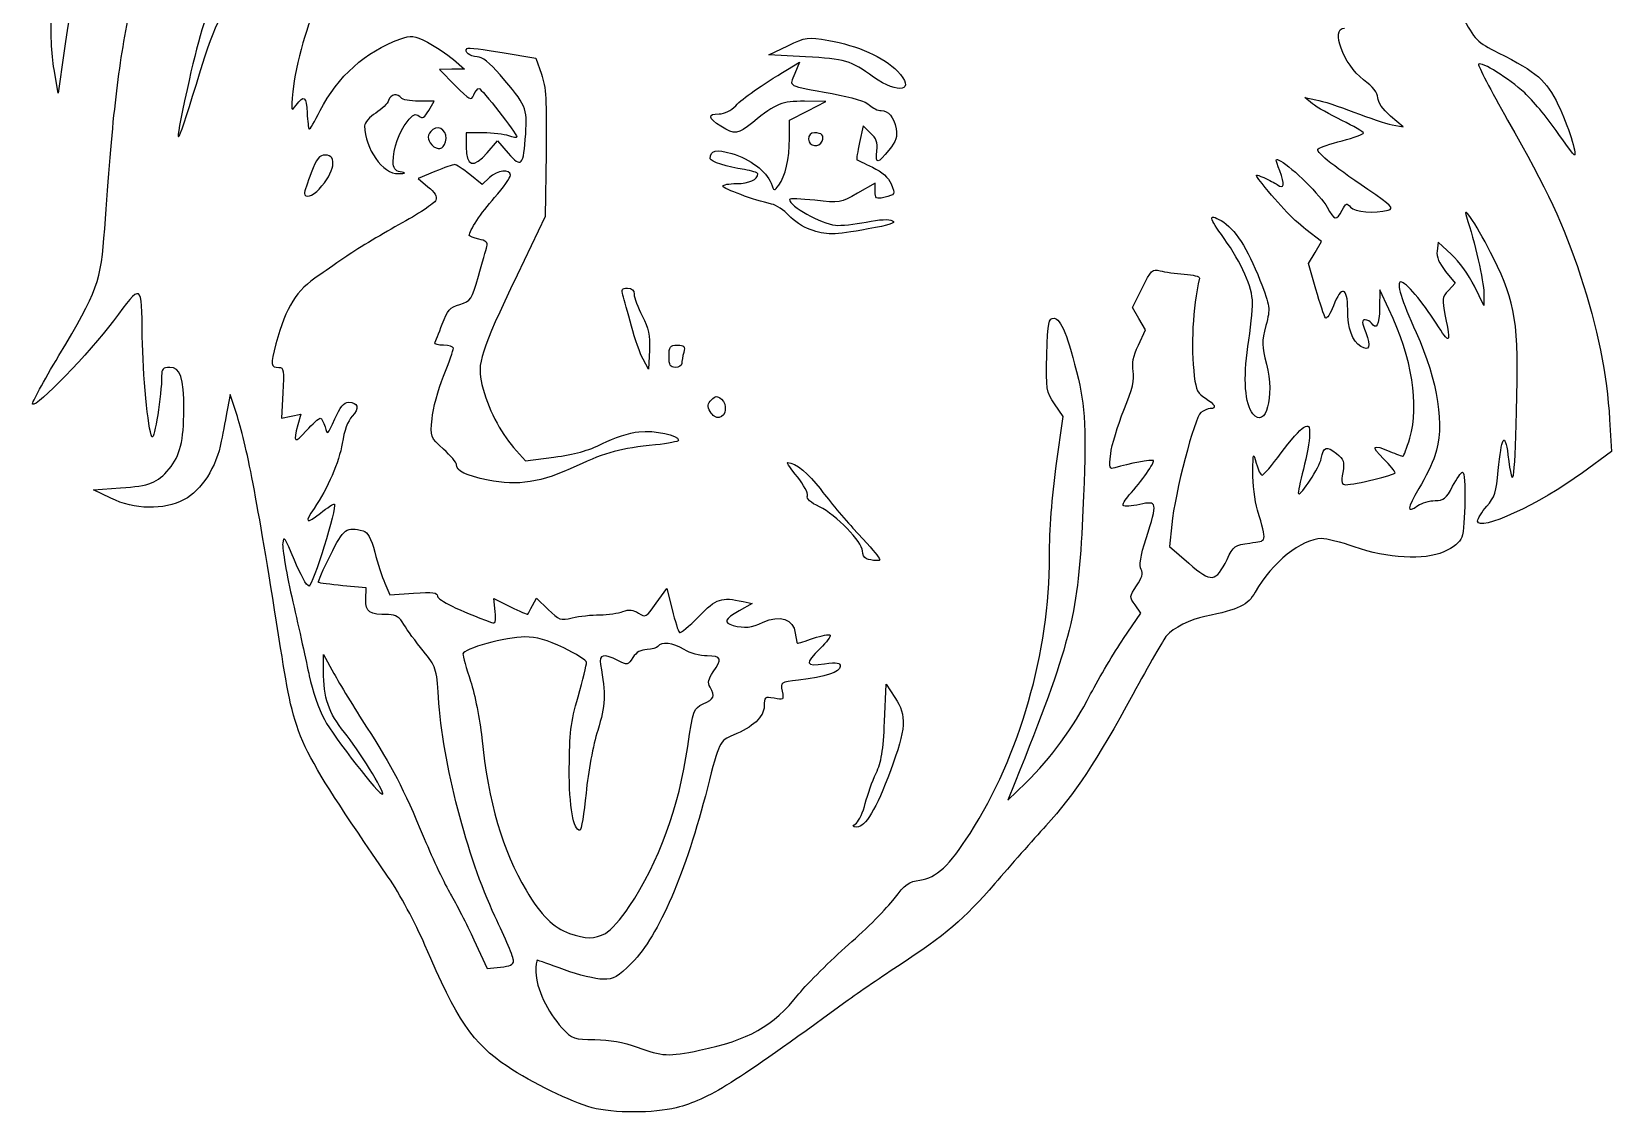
# Model space of a CAD drawing. Extents: x 11 to 143, y 0 to 148.
# Drawn here: x 11.3 to 143.1, y -0.2 to 90.1 of the extents above; entities that cross this region are included whole.
import ezdxf

# ---------------------------------------------------------------- set-up
doc = ezdxf.new("R2010")
doc.units = 0
doc.layers.get('0').update_dxf_attribs({"linetype": 'CONTINUOUS'})

msp = doc.modelspace()

# ---------------------------------------------------------------- linework, layer by layer
at = {"color": 7}
for points in [[(50.524122, 88.361237), (53.325162, 87.887334), (53.79022, 86.556157)], [(75.81882, 87.994448), (72.776112, 88.151986), (74.352227, 88.915761)], [(13.938172, 88.294723), (13.475614, 84.960396), (13.128661, 86.933379)], [(46.45007, 87.76952), (47.376112, 86.966277), (46.327724, 86.955535), (45.279336, 86.944793), (46.591098, 85.613005)], [(74.314407, 86.93037), (75.323539, 87.538039), (74.928217, 86.591905)], [(118.137361, 84.075886), (117.490695, 84.594039), (118.416737, 84.417548)], [(44.392715, 83.523145), (44.837959, 84.298938), (43.542963, 84.298938)], [(74.494427, 81.185843), (74.496015, 82.702956), (76.017369, 83.48822), (77.538723, 84.273485), (75.743477, 84.286212)], [(124.768232, 82.331825), (125.692778, 82.146349), (124.640695, 83.058235)], [(81.26254, 81.634539), (80.634282, 82.224758), (80.337729, 80.841988)], [(48.946387, 81.653105), (47.508403, 81.653105), (47.508403, 80.490788)], [(49.27541, 79.986531), (50.138013, 80.991646), (51.028232, 79.953638)], [(54.181573, 79.953892), (54.107868, 74.682802), (51.761927, 69.767434)], [(44.914103, 78.421243), (43.500204, 77.835212), (44.328675, 77.159046)], [(49.45748, 77.915778), (48.858913, 77.353451), (47.814854, 78.180361)], [(81.639653, 76.772691), (81.639653, 77.458607), (80.176187, 76.621296)], [(118.413541, 68.595968), (117.804139, 70.752372), (118.346744, 71.672019), (118.889349, 72.591665), (117.583646, 73.587406)], [(129.727285, 71.497711), (128.603203, 72.515677), (128.519306, 71.790891)], [(129.241997, 70.087572), (130.048585, 69.109042), (129.472624, 68.495958)], [(103.602888, 63.932041), (104.202794, 65.21286), (103.652373, 66.145751), (103.101955, 67.07864), (103.911265, 68.698213)], [(124.511128, 66.935141), (123.753912, 68.55623), (123.731158, 67.034876)], [(132.432227, 68.291646), (132.426141, 67.233313), (131.638754, 68.856532)], [(62.802619, 63.5074), (62.721945, 61.941646), (62.2779, 62.751708)], [(28.422767, 57.972896), (27.832407, 59.82498), (27.601513, 58.634355)], [(32.217101, 59.957084), (32.094559, 57.840232), (32.912783, 58.003877), (33.73101, 58.167521), (33.475956, 57.278206)], [(96.756969, 53.871855), (97.339031, 57.972896), (96.613451, 59.030947)], [(142.919447, 57.735679), (143.070712, 55.062475), (140.64551, 53.274375)], [(51.471698, 55.3993), (52.460848, 54.284666), (54.843302, 54.585388)], [(17.875071, 51.150655), (16.419863, 51.863871), (18.668821, 52.01911)], [(106.388945, 48.977063), (106.212786, 47.12498), (107.812401, 45.724231)], [(39.145705, 42.714177), (39.174028, 43.685396), (37.237202, 43.858333)], [(40.729186, 44.055046), (41.13298, 43.101781), (43.130068, 43.229945)], [(63.377942, 42.394436), (64.256952, 43.618436), (64.696742, 41.871358)], [(49.933699, 41.714682), (49.830358, 42.798317), (51.209231, 42.09959)], [(53.053803, 42.19334), (53.379214, 42.817947), (54.346412, 41.874837)], [(70.626483, 42.529614), (71.387272, 42.36248), (70.295754, 41.750239)], [(102.370771, 39.446846), (103.813917, 41.558297), (103.322676, 42.24818)], [(35.608162, 36.724955), (35.614168, 38.129146), (36.475755, 36.541646)], [(82.424537, 32.520258), (82.565695, 35.642619), (83.293299, 34.517817)], [(93.298835, 27.413521), (92.717218, 25.958313), (94.209952, 27.413521)], [(48.164808, 14.305746), (49.278508, 11.913595), (50.377828, 12.018433)]]:
    msp.add_lwpolyline(points, dxfattribs=at)
for points in [[(25.002774, 85.72826)], [(81.506515, 86.307329)], [(45.797975, 80.888859)], [(77.227491, 80.965778)], [(42.018299, 78.400246)], [(35.258386, 76.956751)], [(76.215695, 73.583845)], [(64.441737, 62.99998)], [(67.873343, 58.384675)], [(113.158185, 58.197578)], [(80.912049, 46.109583)], [(80.072444, 24.048498)], [(59.13913, 14.840154)], [(66.993124, 5.087792)], [(58.016667, 0.292166)]]:
    msp.add_lwpolyline(points, close=True, dxfattribs=at)
for points in [[(17.315599, 98.806397), (15.422492, 96.018673), (14.696026, 93.757663), (13.938172, 88.294723)], [(25.002774, 85.72826), (26.460188, 90.528979), (27.062015, 91.840164), (28.970819, 94.373338)], [(26.657369, 93.408347), (25.844806, 91.795354), (25.110187, 89.340402), (24.225942, 85.282966)], [(35.158611, 92.428412), (34.403247, 91.308896), (33.240607, 87.263962), (33.050099, 85.092688)], [(13.128661, 86.933379), (12.904119, 88.210244), (12.828867, 90.077271), (12.91537, 92.225045)], [(17.353617, 73.646054), (17.988922, 82.753494), (18.422965, 86.609216), (19.365959, 91.522143)], [(130.554778, 91.490276), (131.729745, 89.345871), (131.835628, 89.237185), (133.627024, 88.336758)], [(41.973495, 89.465843), (42.983941, 89.822348), (43.122149, 89.806992), (44.286096, 89.208888)], [(74.352227, 88.915761), (75.890504, 89.661201), (75.972696, 89.67193), (77.776134, 89.362674)], [(122.385487, 86.087879), (120.710751, 87.344192), (119.587447, 90.384355), (120.797987, 90.384355)], [(35.340949, 83.511885), (36.762439, 86.327837), (39.147308, 88.468705), (41.973495, 89.465843)], [(44.286096, 89.208888), (44.966959, 88.859019), (45.940747, 88.211305), (46.45007, 87.76952)], [(48.42388, 88.003105), (47.824313, 88.003105), (47.316147, 88.428208), (47.589247, 88.701308)], [(47.589247, 88.701308), (47.662854, 88.774916), (48.983548, 88.621886), (50.524122, 88.361237)], [(77.776134, 89.362674), (80.115648, 88.961492), (82.394155, 87.944896), (83.491604, 86.812617)], [(133.627024, 88.336758), (136.903812, 86.689708), (137.612075, 86.071858), (138.639653, 83.96401)], [(50.351433, 86.481751), (49.451572, 87.528485), (48.850227, 88.003105), (48.42388, 88.003105)], [(81.506515, 86.307329), (79.568085, 87.700316), (79.159616, 87.821476), (75.81882, 87.994448)], [(131.994479, 87.381538), (131.908301, 87.295358), (132.993305, 85.196222), (134.405595, 82.716791)], [(135.834681, 84.986402), (134.515037, 86.199631), (132.234773, 87.62183), (131.994479, 87.381538)], [(24.225942, 85.282966), (23.047093, 79.873732), (23.263015, 79.997498), (25.002774, 85.72826)], [(52.480133, 81.558299), (52.620564, 83.746499), (52.537259, 83.939168), (50.351433, 86.481751)], [(53.79022, 86.556157), (54.185272, 85.425362), (54.244184, 84.431526), (54.181573, 79.953892)], [(70.010179, 83.915041), (70.612265, 84.555931), (72.087362, 85.589314), (74.314407, 86.93037)], [(74.928217, 86.591905), (74.463526, 85.479744), (74.189423, 85.625747), (78.061415, 84.923003)], [(83.491604, 86.812617), (85.084126, 85.16955), (83.61145, 84.794693), (81.506515, 86.307329)], [(123.582361, 84.582423), (123.578154, 84.99539), (123.188505, 85.485489), (122.385487, 86.087879)], [(33.050099, 85.092688), (32.905277, 83.442125), (32.916932, 83.39686), (33.33964, 83.968209)], [(33.33964, 83.968209), (33.986475, 84.842498), (34.172893, 84.707709), (34.245061, 83.313535)], [(41.042796, 84.365084), (40.959598, 84.110423), (40.475326, 83.633077), (39.966633, 83.304319)], [(42.084445, 84.563521), (41.822934, 84.986656), (41.207563, 84.869425), (41.042796, 84.365084)], [(43.542963, 84.298938), (42.830716, 84.298938), (42.174382, 84.418001), (42.084445, 84.563521)], [(46.591098, 85.613005), (47.810891, 84.37459), (47.919693, 84.318941), (48.142938, 84.819255)], [(48.142938, 84.819255), (48.274983, 85.115154), (48.471275, 85.357271), (48.579146, 85.357271)], [(48.579146, 85.357271), (48.795829, 85.357271), (51.741737, 81.587914), (51.741737, 81.310663)], [(78.061415, 84.923003), (79.71795, 84.622352), (80.875682, 84.269159), (81.170269, 83.974572)], [(118.416737, 84.417548), (118.92606, 84.320478), (120.355482, 83.853213), (121.593232, 83.379178)], [(124.640695, 83.058235), (123.988518, 83.623505), (123.586237, 84.20286), (123.582361, 84.582423)], [(138.453088, 81.851537), (137.661666, 82.979323), (136.483384, 84.390013), (135.834681, 84.986402)], [(34.245061, 83.313535), (34.280647, 82.626044), (34.354632, 82.018682), (34.409467, 81.963845)], [(34.409467, 81.963845), (34.464305, 81.909007), (34.883474, 82.605626), (35.340949, 83.511885)], [(39.966633, 83.304319), (39.45794, 82.975558), (39.042401, 82.499308), (39.043213, 82.245986)], [(42.580184, 82.571362), (43.080395, 83.193125), (43.289273, 83.293611), (43.579984, 83.052343)], [(43.579984, 83.052343), (43.87229, 82.809749), (44.03856, 82.906068), (44.392715, 83.523145)], [(68.772556, 82.203851), (67.685002, 82.875927), (67.634527, 83.240605), (68.628951, 83.240605)], [(68.628951, 83.240605), (69.088159, 83.240605), (69.621008, 83.500788), (70.010179, 83.915041)], [(75.743477, 84.286212), (73.833273, 84.299758), (73.449042, 84.142794), (71.426057, 82.522563)], [(81.170269, 83.974572), (81.428431, 83.71641), (81.8632, 83.505188), (82.136425, 83.505188)], [(82.136425, 83.505188), (82.77189, 83.505188), (83.181563, 83.005536), (83.386578, 81.980455)], [(120.584756, 82.686596), (119.594355, 83.165722), (118.493027, 83.790901), (118.137361, 84.075886)], [(121.593232, 83.379178), (122.830982, 82.905145), (124.259732, 82.433835), (124.768232, 82.331825)], [(138.639653, 83.96401), (139.431538, 82.339638), (140.245341, 79.801016), (139.97418, 79.801016)], [(39.043213, 82.245986), (39.049299, 80.343812), (40.568822, 78.187836), (41.859869, 78.249552)], [(41.424463, 79.224111), (41.426844, 80.358813), (41.897969, 81.723365), (42.580184, 82.571362)], [(44.743558, 81.928708), (44.251936, 81.520697), (44.219961, 81.078631), (44.650903, 80.647688)], [(45.797975, 80.888859), (46.049062, 81.679963), (45.315505, 82.403384), (44.743558, 81.928708)], [(71.426057, 82.522563), (70.150088, 81.500623), (69.949404, 81.476519), (68.772556, 82.203851)], [(83.386578, 81.980455), (83.515525, 81.335729), (83.392716, 80.971575), (82.792837, 80.219743)], [(122.385487, 81.641259), (122.385487, 81.737068), (121.575158, 82.20747), (120.584756, 82.686596)], [(134.405595, 82.716791), (137.744914, 76.854254), (139.081716, 73.996632), (140.497168, 69.695105)], [(139.97418, 79.801016), (139.929, 79.801016), (139.244509, 80.723751), (138.453088, 81.851537)], [(44.650903, 80.647688), (45.131358, 80.167234), (45.600228, 80.265812), (45.797975, 80.888859)], [(47.508403, 80.490788), (47.508403, 78.843309), (48.139675, 78.663162), (49.27541, 79.986531)], [(51.063054, 81.39507), (50.68978, 81.53699), (49.73728, 81.653105), (48.946387, 81.653105)], [(51.028232, 79.953638), (52.121972, 78.67832), (52.30854, 78.884518), (52.480133, 81.558299)], [(51.741737, 81.310663), (51.741737, 81.215166), (51.436331, 81.25315), (51.063054, 81.39507)], [(73.592079, 77.275259), (74.160774, 78.049792), (74.492776, 79.488617), (74.494427, 81.185843)], [(76.568472, 81.653105), (76.259793, 81.653105), (76.083403, 81.460681), (76.083403, 81.123938)], [(76.083403, 81.123938), (76.083403, 80.507599), (77.002894, 80.380488), (77.227491, 80.965778)], [(77.227491, 80.965778), (77.405902, 81.430715), (77.192672, 81.653105), (76.568472, 81.653105)], [(80.337729, 80.841988), (80.174626, 80.081464), (80.073413, 79.436325), (80.112812, 79.408345)], [(81.777335, 80.158087), (81.864729, 80.840696), (81.74645, 81.179929), (81.26254, 81.634539)], [(118.59805, 80.33059), (118.71661, 80.436958), (119.617284, 80.736178), (120.599549, 80.995523)], [(120.599549, 80.995523), (121.581815, 81.25487), (122.385487, 81.545451), (122.385487, 81.641259)], [(35.771164, 79.801021), (35.256589, 79.801021), (35.04664, 79.540267), (34.580539, 78.322271)], [(35.258386, 76.956751), (36.536141, 78.359609), (36.796006, 79.801021), (35.771164, 79.801021)], [(42.018299, 78.400246), (41.577011, 78.485243), (41.423368, 78.6984), (41.424463, 79.224111)], [(70.725591, 78.58433), (69.305048, 78.803963), (67.880087, 79.25875), (67.885371, 79.490811)], [(67.885371, 79.490811), (67.901749, 80.209498), (68.350934, 80.319351), (69.670716, 79.927418)], [(69.670716, 79.927418), (71.220565, 79.467162), (72.567596, 78.447027), (72.950946, 77.443232)], [(80.112812, 79.408345), (80.152211, 79.380366), (80.737427, 79.095547), (81.413294, 78.775412)], [(82.792837, 80.219743), (81.852389, 79.041091), (81.632616, 79.027748), (81.777335, 80.158087)], [(115.405135, 78.477515), (114.98621, 79.524513), (114.988398, 79.549038), (115.477433, 79.287314)], [(115.477433, 79.287314), (116.446358, 78.76876), (118.842327, 76.399038), (119.349054, 75.4581)], [(122.756142, 76.923334), (119.591598, 79.082752), (118.345402, 80.103916), (118.59805, 80.33059)], [(34.580539, 78.322271), (34.269302, 77.508955), (34.014653, 76.735048), (34.014653, 76.602479)], [(41.859869, 78.249552), (42.483879, 78.279382), (42.511147, 78.305319), (42.018299, 78.400246)], [(46.5494, 79.007271), (46.427633, 79.007271), (45.69175, 78.743559), (44.914103, 78.421243)], [(47.814854, 78.180361), (47.240621, 78.635161), (46.671169, 79.007271), (46.5494, 79.007271)], [(51.21257, 78.122396), (51.21257, 78.671253), (50.125413, 78.543269), (49.45748, 77.915778)], [(49.886799, 76.251655), (50.615974, 77.084923), (51.21257, 77.926755), (51.21257, 78.122396)], [(70.077362, 77.419771), (71.106001, 77.419771), (71.85007, 77.760954), (71.85007, 78.232622)], [(71.85007, 78.232622), (71.85007, 78.330441), (71.344054, 78.488709), (70.725591, 78.58433)], [(81.413294, 78.775412), (82.239755, 78.383948), (82.749586, 77.93396), (82.970262, 77.401203)], [(113.665921, 77.765116), (113.322706, 78.21385), (113.347323, 78.222729), (114.072731, 77.911838)], [(114.072731, 77.911838), (114.497403, 77.729834), (114.996566, 77.468166), (115.181986, 77.330353)], [(115.181986, 77.330353), (115.764016, 76.897749), (115.853393, 77.357208), (115.405135, 78.477515)], [(34.014653, 76.602479), (34.014653, 76.157516), (34.711119, 76.3559), (35.258386, 76.956751)], [(44.328675, 77.159046), (44.904583, 76.689013), (45.104129, 76.344719), (44.983236, 76.029674)], [(68.939653, 77.204118), (68.939653, 77.322728), (69.451622, 77.419771), (70.077362, 77.419771)], [(72.985164, 75.712791), (71.569556, 76.020589), (68.939653, 76.99007), (68.939653, 77.204118)], [(72.950946, 77.443232), (73.205245, 76.777358), (73.223072, 76.772688), (73.592079, 77.275259)], [(80.176187, 76.621296), (78.735095, 75.796786), (78.680493, 75.787599), (76.604312, 76.020348)], [(82.367258, 76.261325), (81.715729, 76.105023), (81.639653, 76.15849), (81.639653, 76.772691)], [(82.970262, 77.401203), (83.34507, 76.496333), (83.344811, 76.495844), (82.367258, 76.261325)], [(117.583646, 73.587406), (116.46272, 74.442235), (115.078203, 75.918629), (113.665921, 77.765116)], [(124.439175, 75.206114), (124.960528, 75.345811), (124.743636, 75.567111), (122.756142, 76.923334)], [(44.983236, 76.029674), (44.887586, 75.780413), (43.492502, 74.851575), (41.88305, 73.965588)], [(47.772987, 73.088309), (47.772987, 73.49444), (48.738742, 74.939705), (49.886799, 76.251655)], [(74.440373, 74.755153), (74.046027, 75.193573), (73.391183, 75.62451), (72.985164, 75.712791)], [(76.604312, 76.020348), (75.444689, 76.150346), (74.495903, 76.179664), (74.495903, 76.085496)], [(74.495903, 76.085496), (74.495903, 75.527736), (77.092609, 74.080457), (78.33923, 73.943411)], [(119.349054, 75.4581), (119.957133, 74.328967), (120.13733, 74.290656), (120.608693, 75.190279)], [(120.608693, 75.190279), (120.92586, 75.795613), (121.003822, 75.824985), (121.310998, 75.454862)], [(121.310998, 75.454862), (121.665455, 75.027769), (123.291153, 74.898493), (124.439175, 75.206114)], [(133.227567, 71.202063), (131.996225, 73.709019), (130.553362, 75.916978), (130.97986, 74.641646)], [(41.88305, 73.965588), (40.273597, 73.079605), (38.246463, 71.857238), (37.378304, 71.24922)], [(76.215695, 73.583845), (75.633612, 73.789643), (74.834716, 74.316733), (74.440373, 74.755153)], [(78.33923, 73.943411), (78.772015, 73.895834), (79.919674, 74.015282), (80.889583, 74.208852)], [(80.889583, 74.208852), (82.012491, 74.432954), (82.811594, 74.472072), (83.089512, 74.31654)], [(83.089512, 74.31654), (83.408369, 74.138099), (82.857819, 73.952941), (81.046235, 73.629361)], [(110.751612, 72.842088), (109.470944, 74.630521), (109.416641, 74.960231), (110.507235, 74.325877)], [(110.507235, 74.325877), (111.646224, 73.663371), (112.718236, 72.018334), (113.749817, 69.350038)], [(130.97986, 74.641646), (131.637839, 72.674118), (132.437333, 69.178593), (132.432227, 68.291646)], [(13.530925, 63.057606), (16.773256, 68.473209), (17.045351, 69.22688), (17.353617, 73.646054)], [(48.577167, 72.787272), (48.134868, 72.884416), (47.772987, 73.019883), (47.772987, 73.088309)], [(49.253219, 72.170938), (49.346424, 72.490793), (49.16215, 72.658788), (48.577167, 72.787272)], [(81.046235, 73.629361), (78.085992, 73.10061), (77.595547, 73.09599), (76.215695, 73.583845)], [(113.122485, 67.474843), (113.119416, 68.758237), (112.223291, 70.786913), (110.751612, 72.842088)], [(37.378304, 71.24922), (36.510145, 70.641199), (35.546996, 69.972648), (35.237973, 69.763545)], [(48.54004, 69.67896), (48.861819, 70.807707), (49.18275, 71.929098), (49.253219, 72.170938)], [(128.519306, 71.790891), (128.461294, 71.289712), (128.684255, 70.764212), (129.241997, 70.087572)], [(131.638754, 68.856532), (131.20569, 69.7493), (130.345529, 70.937832), (129.727285, 71.497711)], [(135.155789, 58.378606), (135.33624, 65.9228), (135.122544, 67.343973), (133.227567, 71.202063)], [(103.911265, 68.698213), (104.661602, 70.199769), (104.771328, 70.304358), (105.417093, 70.133543)], [(105.417093, 70.133543), (105.800178, 70.032211), (106.708924, 69.909653), (107.436528, 69.861192)], [(20.494531, 64.643198), (20.452626, 69.178924), (20.464339, 69.172511), (18.079467, 65.965784)], [(35.237973, 69.763545), (33.302691, 68.454029), (32.529124, 67.220851), (31.646693, 64.038528)], [(46.990799, 67.33781), (47.910787, 67.613445), (47.981809, 67.720768), (48.54004, 69.67896)], [(51.761927, 69.767434), (48.688395, 63.327568), (48.387061, 62.388388), (48.83213, 60.636007)], [(60.592703, 68.093209), (60.444279, 68.580212), (60.513158, 68.688521), (60.971295, 68.688521)], [(60.971295, 68.688521), (61.3459, 68.688521), (61.53132, 68.521403), (61.53132, 68.183773)], [(107.436528, 69.861192), (108.164133, 69.812731), (108.734709, 69.663209), (108.704478, 69.52892)], [(108.704478, 69.52892), (108.132361, 66.987613), (107.966849, 63.865546), (108.270299, 61.33901)], [(113.749817, 69.350038), (114.61868, 67.102633), (114.622969, 67.069557), (114.239971, 65.570552)], [(119.218546, 66.218668), (119.110964, 66.340162), (118.748712, 67.409944), (118.413541, 68.595968)], [(121.06647, 66.902584), (121.061575, 68.809674), (120.539698, 68.944979), (119.877433, 67.210855)], [(125.48757, 69.217688), (125.093124, 69.217688), (125.568824, 67.655218), (126.775787, 64.986456)], [(128.442895, 65.778105), (127.32599, 67.554486), (125.896949, 69.217688), (125.48757, 69.217688)], [(140.497168, 69.695105), (141.8805, 65.491188), (142.713252, 61.379679), (142.919447, 57.735679)], [(45.515416, 65.685913), (45.955278, 66.858743), (46.161145, 67.08924), (46.990799, 67.33781)], [(61.303995, 65.529833), (61.012573, 66.612267), (60.69249, 67.765787), (60.592703, 68.093209)], [(61.53132, 68.183773), (61.53132, 67.906159), (61.835514, 67.092703), (62.207307, 66.376087)], [(112.738524, 63.818471), (112.951125, 65.234714), (113.123906, 66.880081), (113.122485, 67.474843)], [(129.472624, 68.495958), (128.931683, 67.920153), (128.915893, 67.789764), (129.212954, 66.351542)], [(18.079467, 65.965784), (16.10203, 63.306899), (11.640252, 58.695561), (11.337741, 58.998072)], [(62.207307, 66.376087), (62.753642, 65.323053), (62.86782, 64.772847), (62.802619, 63.5074)], [(95.973659, 63.131988), (96.052193, 65.917741), (96.102043, 66.17498), (96.563363, 66.17498)], [(96.563363, 66.17498), (97.13676, 66.17498), (97.725116, 64.702582), (98.593772, 61.093757)], [(119.877433, 67.210855), (119.622628, 66.543661), (119.326128, 66.097176), (119.218546, 66.218668)], [(122.17436, 63.82906), (121.431508, 64.292911), (121.070595, 65.294163), (121.06647, 66.902584)], [(122.523448, 66.042688), (122.229322, 66.042688), (122.239725, 65.848569), (122.580315, 64.981511)], [(123.046945, 65.778105), (122.957008, 65.923626), (122.721434, 66.042688), (122.523448, 66.042688)], [(123.731158, 67.034876), (123.710097, 65.627358), (123.443156, 65.137022), (123.046945, 65.778105)], [(126.249843, 56.177624), (127.06649, 58.98679), (126.454138, 62.775441), (124.511128, 66.935141)], [(129.212954, 66.351542), (129.699845, 63.994244), (129.607662, 63.925598), (128.442895, 65.778105)], [(21.297539, 56.293086), (20.971136, 56.876334), (20.52326, 61.533606), (20.494531, 64.643198)], [(44.911349, 64.124459), (44.962429, 64.2336), (45.234259, 64.936254), (45.515416, 65.685913)], [(62.2779, 62.751708), (62.033677, 63.19724), (61.595418, 64.447396), (61.303995, 65.529833)], [(114.239971, 65.570552), (113.892782, 64.211705), (113.898508, 63.883868), (114.296423, 62.338521)], [(122.580315, 64.981511), (123.034444, 63.825414), (122.880424, 63.388176), (122.17436, 63.82906)], [(126.775787, 64.986456), (128.599565, 60.953819), (129.191335, 57.082455), (128.348938, 54.694849)], [(31.646693, 64.038528), (31.155926, 62.268669), (31.180868, 62.073938), (31.898328, 62.073938)], [(45.634272, 63.926021), (45.185581, 63.926021), (44.860266, 64.015318), (44.911349, 64.124459)], [(45.628745, 61.353221), (46.080474, 62.484796), (46.45007, 63.526593), (46.45007, 63.668325)], [(46.45007, 63.668325), (46.45007, 63.810057), (46.082961, 63.926021), (45.634272, 63.926021)], [(64.441737, 62.99998), (64.441737, 63.822376), (64.519223, 63.926021), (65.134053, 63.926021)], [(65.134053, 63.926021), (65.722894, 63.926021), (65.802526, 63.837042), (65.666834, 63.330709)], [(65.666834, 63.330709), (65.579088, 63.003287), (65.505669, 62.586568), (65.503682, 62.404667)], [(103.170837, 61.756502), (103.049734, 62.402021), (103.170043, 63.007957), (103.602888, 63.932041)], [(113.158185, 58.197578), (112.504895, 58.984745), (112.341477, 61.173529), (112.738524, 63.818471)], [(11.337741, 58.998072), (11.256115, 59.079699), (12.243047, 60.906491), (13.530925, 63.057606)], [(22.776412, 62.073938), (22.228155, 62.073938), (22.108405, 61.946716), (22.108405, 61.364252)], [(23.959012, 58.550985), (23.960864, 61.241911), (23.681546, 62.073938), (22.776412, 62.073938)], [(31.898328, 62.073938), (32.283797, 62.073938), (32.324138, 61.806061), (32.217101, 59.957084)], [(64.970903, 62.073938), (64.54253, 62.073938), (64.441737, 62.250328), (64.441737, 62.99998)], [(65.503682, 62.404667), (65.501565, 62.222766), (65.261945, 62.073938), (64.970903, 62.073938)], [(96.613451, 59.030947), (95.909966, 60.056781), (95.890485, 60.181662), (95.973659, 63.131988)], [(114.296423, 62.338521), (114.98585, 59.661065), (114.228938, 56.907401), (113.158185, 58.197578)], [(22.108405, 61.364252), (22.108405, 59.79382), (21.492844, 55.944095), (21.297539, 56.293086)], [(44.66621, 57.777253), (44.743875, 58.612461), (45.177017, 60.221646), (45.628745, 61.353221)], [(48.83213, 60.636007), (49.327665, 58.684914), (50.342284, 56.671988), (51.471698, 55.3993)], [(98.593772, 61.093757), (99.235519, 58.427631), (99.294267, 56.155098), (98.910434, 48.844771)], [(102.394036, 58.519094), (103.113467, 60.303254), (103.298667, 61.075099), (103.170837, 61.756502)], [(108.270299, 61.33901), (108.410468, 60.17196), (108.56218, 59.869276), (109.194042, 59.496026)], [(67.873343, 58.384675), (67.625518, 58.847744), (67.645351, 59.040945), (67.974504, 59.370098)], [(67.974504, 59.370098), (68.31738, 59.712974), (68.452672, 59.722472), (68.806851, 59.428528)], [(68.806851, 59.428528), (69.33624, 58.989174), (69.220985, 58.006697), (68.626776, 57.893492)], [(109.194042, 59.496026), (109.994724, 59.023052), (110.179549, 58.634355), (109.603765, 58.634355)], [(22.731157, 53.609523), (23.642684, 54.692812), (23.957244, 55.958753), (23.959012, 58.550985)], [(27.601513, 58.634355), (27.474524, 57.979511), (27.241018, 56.754892), (27.082615, 55.912978)], [(36.556879, 57.774459), (37.00126, 58.766128), (37.327734, 59.163521), (37.698048, 59.163521)], [(37.698048, 59.163521), (38.496081, 59.163521), (38.627651, 58.658667), (38.002922, 57.993674)], [(68.626776, 57.893492), (68.379094, 57.846304), (68.044854, 58.064204), (67.873343, 58.384675)], [(101.293615, 54.861158), (101.37929, 55.584545), (101.874479, 57.230616), (102.394036, 58.519094)], [(108.821958, 58.303626), (108.285801, 57.896458), (106.635653, 51.570871), (106.388945, 48.977063)], [(109.603765, 58.634355), (109.413297, 58.634355), (109.061483, 58.485527), (108.821958, 58.303626)], [(134.434347, 54.785199), (134.83894, 51.501617), (135.011903, 52.363119), (135.155789, 58.378606)], [(32.037737, 38.658313), (30.142267, 50.679763), (29.281467, 55.27898), (28.422767, 57.972896)], [(33.475956, 57.278206), (33.045596, 55.77763), (33.182957, 55.680412), (34.177732, 56.781509)], [(34.177732, 56.781509), (34.703988, 57.364011), (35.226863, 57.840605), (35.339674, 57.840605)], [(35.339674, 57.840605), (35.452487, 57.840605), (35.632454, 57.513183), (35.739602, 57.113001)], [(35.739602, 57.113001), (35.929123, 56.405169), (35.951332, 56.423142), (36.556879, 57.774459)], [(38.002922, 57.993674), (37.646629, 57.614415), (37.33931, 56.780382), (37.171183, 55.736413)], [(45.619826, 55.257922), (44.531854, 56.252425), (44.525883, 56.268199), (44.66621, 57.777253)], [(58.88749, 55.724949), (59.822122, 56.196751), (61.152619, 56.626067), (61.928235, 56.706116)], [(61.928235, 56.706116), (63.274517, 56.845065), (65.235487, 56.427685), (65.235487, 56.00219)], [(115.511352, 54.936975), (116.269273, 55.959354), (117.113981, 56.916045), (117.388481, 57.062952)], [(117.388481, 57.062952), (117.831418, 57.300003), (117.88757, 57.230248), (117.88757, 56.442957)], [(133.633189, 53.477395), (133.889139, 56.291559), (134.18852, 56.780263), (134.434347, 54.785199)], [(27.082615, 55.912978), (26.67725, 53.75847), (25.435069, 51.806213), (23.985018, 51.044679)], [(37.171183, 55.736413), (36.916619, 54.15571), (35.990718, 52.011252), (34.823924, 50.29998)], [(54.843302, 54.585388), (56.566454, 54.802889), (57.685615, 55.118243), (58.88749, 55.724949)], [(63.317258, 55.607625), (60.374615, 55.324309), (59.210956, 55.014995), (56.749519, 53.861851)], [(65.235487, 56.00219), (65.235487, 55.886757), (64.372284, 55.709204), (63.317258, 55.607625)], [(117.88757, 56.442957), (117.88757, 55.955054), (117.656099, 54.674209), (117.373194, 53.596638)], [(118.867351, 54.472673), (119.067432, 55.471179), (119.292703, 55.54667), (120.123096, 54.893485)], [(124.051581, 54.456012), (122.99157, 55.541561), (123.115414, 55.680121), (124.593636, 55.06248)], [(125.67689, 54.665605), (125.750259, 54.665605), (126.008088, 55.346013), (126.249843, 56.177624)], [(46.714653, 53.964607), (46.714653, 54.125506), (46.221981, 54.707496), (45.619826, 55.257922)], [(75.150419, 52.937008), (74.609854, 53.596693), (74.247362, 54.136438), (74.344879, 54.136438)], [(74.344879, 54.136438), (74.960364, 54.136438), (76.170488, 53.1608), (77.042597, 51.961457)], [(101.641354, 53.69918), (101.180051, 53.55876), (101.150902, 53.656159), (101.293615, 54.861158)], [(104.852523, 54.295096), (104.737307, 54.410311), (102.79094, 54.049112), (101.641354, 53.69918)], [(102.840626, 51.427219), (103.868167, 52.56054), (104.989154, 54.158465), (104.852523, 54.295096)], [(113.155555, 53.342688), (113.178733, 54.990331), (113.190816, 55.020856), (113.443282, 54.070292)], [(113.443282, 54.070292), (113.588218, 53.524589), (113.802769, 53.078105), (113.920058, 53.078105)], [(113.920058, 53.078105), (114.037348, 53.078105), (114.75343, 53.914596), (115.511352, 54.936975)], [(116.956832, 51.539399), (117.152015, 51.344216), (118.724132, 53.757928), (118.867351, 54.472673)], [(120.123096, 54.893485), (120.747965, 54.401961), (120.812499, 54.211617), (120.660104, 53.309589)], [(125.03132, 53.286594), (125.03132, 53.377936), (124.590437, 53.904174), (124.051581, 54.456012)], [(124.593636, 55.06248), (125.116056, 54.844199), (125.603521, 54.665605), (125.67689, 54.665605)], [(128.348938, 54.694849), (128.136333, 54.092258), (127.536043, 52.871796), (127.014965, 51.982709)], [(18.668821, 52.01911), (21.150415, 52.190407), (21.726987, 52.416136), (22.731157, 53.609523)], [(49.337344, 52.668292), (47.440353, 53.063825), (46.714653, 53.422516), (46.714653, 53.964607)], [(56.749519, 53.861851), (53.762722, 52.462583), (51.822411, 52.15014), (49.337344, 52.668292)], [(75.990683, 51.366023), (76.0691, 51.570379), (75.690981, 52.277322), (75.150419, 52.937008)], [(96.18332, 46.29708), (96.177976, 48.500863), (96.387698, 51.270096), (96.756969, 53.871855)], [(113.54694, 50.167688), (113.318367, 50.968053), (113.142244, 52.396803), (113.155555, 53.342688)], [(117.373194, 53.596638), (117.090285, 52.519064), (116.902923, 51.593308), (116.956832, 51.539399)], [(120.660104, 53.309589), (120.517452, 52.465245), (120.563473, 52.284355), (120.920939, 52.284355)], [(120.920939, 52.284355), (121.64813, 52.284355), (125.03132, 53.109283), (125.03132, 53.286594)], [(129.822752, 52.152063), (130.170148, 52.806907), (130.543879, 53.342688), (130.653269, 53.342688)], [(130.653269, 53.342688), (130.949107, 53.342688), (130.894063, 48.724852), (130.58865, 47.92155)], [(140.64551, 53.274375), (137.147247, 50.695114), (131.910487, 48.284704), (131.910487, 49.253767)], [(132.675691, 50.491628), (133.328966, 51.235666), (133.469023, 51.672408), (133.633189, 53.477395)], [(77.042597, 51.961457), (77.601265, 51.193166), (78.834382, 49.713248), (79.78286, 48.67275)], [(102.343903, 50.54191), (102.255648, 50.630167), (102.479173, 51.028555), (102.840626, 51.427219)], [(127.014965, 51.982709), (125.994427, 50.24143), (125.971316, 49.869468), (126.925173, 50.537576)], [(128.360723, 50.961438), (129.074942, 50.961438), (129.279499, 51.128022), (129.822752, 52.152063)], [(23.985018, 51.044679), (22.284982, 50.151855), (19.825945, 50.194509), (17.875071, 51.150655)], [(34.823924, 50.29998), (34.00311, 49.096134), (34.166643, 48.975714), (35.34977, 49.912767)], [(36.519382, 50.661573), (36.753009, 50.427946), (34.709399, 43.817688), (34.403543, 43.817688)], [(35.34977, 49.912767), (35.938566, 50.379101), (36.464888, 50.716064), (36.519382, 50.661573)], [(76.998266, 50.437682), (76.23978, 50.80486), (75.896655, 51.120998), (75.990683, 51.366023)], [(80.58132, 46.761487), (80.58132, 47.499122), (78.359458, 49.778743), (76.998266, 50.437682)], [(103.713677, 50.639369), (103.048557, 50.49751), (102.43216, 50.453655), (102.343903, 50.54191)], [(104.249426, 47.798228), (105.215163, 50.855327), (105.196262, 50.955572), (103.713677, 50.639369)], [(112.904722, 47.420406), (114.386196, 47.61693), (114.33633, 47.403605), (113.54694, 50.167688)], [(126.925173, 50.537576), (127.258003, 50.7707), (127.904002, 50.961438), (128.360723, 50.961438)], [(131.910487, 49.253767), (131.910487, 49.455255), (132.254829, 50.012293), (132.675691, 50.491628)], [(36.184798, 46.411713), (37.314521, 48.646112), (37.526352, 48.802396), (38.918277, 48.428413)], [(98.910434, 48.844771), (98.510826, 41.233998), (97.918564, 38.97209), (93.298835, 27.413521)], [(33.184497, 46.000501), (32.418031, 47.881103), (32.282545, 48.075072), (32.205911, 47.401514)], [(38.918277, 48.428413), (39.316133, 48.321516), (39.569475, 47.857238), (39.890832, 46.646089)], [(79.78286, 48.67275), (82.277307, 45.936292), (82.28157, 45.930301), (81.716232, 45.955244)], [(103.826355, 45.218437), (103.651156, 45.5315), (103.77832, 46.306909), (104.249426, 47.798228)], [(118.889021, 47.786438), (117.223307, 47.786438), (114.771956, 45.812424), (113.353599, 43.328892)], [(121.611549, 47.104205), (120.531025, 47.479434), (119.305893, 47.786438), (118.889021, 47.786438)], [(130.58865, 47.92155), (130.415731, 47.466737), (129.898484, 47.039736), (129.084083, 46.679485)], [(32.205911, 47.401514), (32.15699, 46.971524), (32.539115, 44.768868), (33.055078, 42.506723)], [(35.194391, 44.137257), (35.1361, 44.195548), (35.581783, 45.219054), (36.184798, 46.411713)], [(39.890832, 46.646089), (40.129838, 45.745313), (40.507097, 44.579344), (40.729186, 44.055046)], [(80.912049, 46.109583), (80.730148, 46.182981), (80.58132, 46.476341), (80.58132, 46.761487)], [(89.55754, 23.180188), (93.712091, 29.665398), (96.202563, 38.354484), (96.18332, 46.29708)], [(111.003138, 46.055769), (111.545661, 47.176473), (111.65446, 47.254552), (112.904722, 47.420406)], [(129.084083, 46.679485), (127.449294, 45.956342), (124.421387, 46.12844), (121.611549, 47.104205)], [(34.403543, 43.817688), (34.222367, 43.817688), (33.673796, 44.799954), (33.184497, 46.000501)], [(81.716232, 45.955244), (81.455832, 45.966727), (81.09395, 46.036185), (80.912049, 46.109583)], [(103.454139, 43.854452), (103.909209, 44.524147), (104.00941, 44.891336), (103.826355, 45.218437)], [(107.812401, 45.724231), (109.678285, 44.090312), (110.071453, 44.131164), (111.003138, 46.055769)], [(37.237202, 43.858333), (36.171947, 43.953449), (35.252684, 44.078964), (35.194391, 44.137257)], [(103.322676, 42.24818), (102.838843, 42.927662), (102.840824, 42.951879), (103.454139, 43.854452)], [(33.055078, 42.506723), (33.57104, 40.244575), (34.186799, 37.461727), (34.423429, 36.322611)], [(41.035205, 41.44005), (39.430087, 41.447273), (39.114958, 41.65977), (39.145705, 42.714177)], [(43.130068, 43.229945), (44.74808, 43.333784), (45.127153, 43.286053), (45.127153, 42.978488)], [(45.127153, 42.978488), (45.127153, 42.662583), (46.903457, 41.796388), (49.632616, 40.781446)], [(52.658248, 41.484796), (52.696827, 41.530961), (52.874825, 41.849805), (53.053803, 42.19334)], [(61.895051, 41.566118), (62.473734, 41.186949), (62.53561, 41.221509), (63.377942, 42.394436)], [(66.916419, 41.27599), (68.422139, 42.81824), (68.772998, 42.936795), (70.626483, 42.529614)], [(113.353599, 43.328892), (112.712849, 42.206947), (112.045853, 41.883859), (109.15632, 41.295754)], [(42.324285, 40.613319), (41.951307, 41.244721), (41.65106, 41.43728), (41.035205, 41.44005)], [(49.632616, 40.781446), (49.963544, 40.658378), (50.018259, 40.827976), (49.933699, 41.714682)], [(51.209231, 42.09959), (51.967612, 41.715288), (52.619669, 41.438632), (52.658248, 41.484796)], [(54.346412, 41.874837), (55.260245, 40.983763), (55.372008, 40.945303), (56.371945, 41.177771)], [(56.371945, 41.177771), (56.954028, 41.313095), (57.988076, 41.426654), (58.669825, 41.430125)], [(58.669825, 41.430125), (59.351577, 41.433591), (60.220275, 41.554643), (60.60027, 41.699116)], [(60.60027, 41.699116), (61.118692, 41.89622), (61.44192, 41.863018), (61.895051, 41.566118)], [(64.696742, 41.871358), (64.93863, 40.910465), (65.211158, 40.049656), (65.302363, 39.958449)], [(65.302363, 39.958449), (65.39357, 39.867245), (66.119894, 40.460136), (66.916419, 41.27599)], [(70.295754, 41.750239), (69.058832, 41.056438), (68.94276, 40.77448), (69.799549, 40.544869)], [(72.28378, 40.810193), (73.648856, 41.457962), (74.864375, 41.050012), (74.975688, 39.906739)], [(109.15632, 41.295754), (107.974413, 41.0552), (106.498768, 40.309789), (105.955052, 39.678655)], [(43.925157, 38.421717), (43.312101, 39.174386), (42.59171, 40.160607), (42.324285, 40.613319)], [(52.410659, 39.585194), (50.866053, 39.586252), (47.24382, 38.585383), (47.24382, 38.157653)], [(55.651805, 38.668645), (54.255895, 39.337618), (53.382569, 39.58458), (52.410659, 39.585194)], [(69.799549, 40.544869), (70.752351, 40.289528), (71.312672, 40.349371), (72.28378, 40.810193)], [(74.975688, 39.906739), (75.021289, 39.438387), (75.106424, 39.055188), (75.164879, 39.055188)], [(76.496119, 39.471073), (77.169846, 39.699808), (77.792342, 39.815693), (77.879443, 39.728592)], [(77.879443, 39.728592), (77.966544, 39.641494), (77.598066, 39.143109), (77.060605, 38.621076)], [(105.955052, 39.678655), (105.722325, 39.408507), (104.456114, 37.207759), (103.141251, 34.788097)], [(41.010605, 19.544001), (33.306147, 30.810589), (33.259424, 30.910123), (32.037737, 38.658313)], [(45.204544, 34.548482), (45.043228, 37.00114), (45.016618, 37.081695), (43.925157, 38.421717)], [(57.56257, 37.447604), (57.56257, 37.615537), (56.702727, 38.165005), (55.651805, 38.668645)], [(62.604467, 38.526021), (62.098063, 38.526021), (61.716319, 38.311677), (61.421576, 37.861843)], [(63.515695, 38.790605), (63.425758, 38.645084), (63.015707, 38.526021), (62.604467, 38.526021)], [(65.704903, 38.525032), (64.76982, 39.095153), (63.778257, 39.215438), (63.515695, 38.790605)], [(67.623132, 37.996855), (67.037543, 37.996855), (66.187145, 38.231008), (65.704903, 38.525032)], [(75.164879, 39.055188), (75.223333, 39.055188), (75.822392, 39.242336), (76.496119, 39.471073)], [(77.060605, 38.621076), (75.746171, 37.344369), (75.807705, 37.11553), (77.40632, 37.335396)], [(99.620316, 34.821855), (100.339337, 36.204303), (101.577042, 38.28555), (102.370771, 39.446846)], [(47.24382, 38.157653), (47.24382, 37.997445), (47.533975, 36.972991), (47.88861, 35.88109)], [(56.847851, 34.593001), (57.240948, 35.995099), (57.56257, 37.27967), (57.56257, 37.447604)], [(58.71817, 37.269251), (59.186826, 34.821545), (59.146879, 33.859475), (58.49022, 31.779146)], [(60.213661, 37.59726), (59.000517, 38.224603), (58.554004, 38.126667), (58.71817, 37.269251)], [(61.421576, 37.861843), (61.005828, 37.227333), (60.951877, 37.215514), (60.213661, 37.59726)], [(68.132857, 36.655618), (68.909986, 37.746993), (68.815029, 37.996855), (67.623132, 37.996855)], [(78.729237, 37.105839), (78.729237, 36.638174), (77.531957, 36.25442), (75.237089, 35.986532)], [(77.40632, 37.335396), (78.504751, 37.486468), (78.729237, 37.447516), (78.729237, 37.105839)], [(34.423429, 36.322611), (34.660057, 35.183495), (35.230432, 33.544539), (35.690929, 32.680484)], [(37.353094, 31.618195), (36.063304, 33.18034), (35.598812, 34.539738), (35.608162, 36.724955)], [(36.475755, 36.541646), (36.949629, 35.668521), (38.181259, 33.644459), (39.212711, 32.04373)], [(47.88861, 35.88109), (48.243244, 34.789187), (48.660042, 32.670014), (48.814831, 31.171814)], [(67.868273, 35.375398), (67.651651, 35.780162), (67.709791, 36.061473), (68.132857, 36.655618)], [(75.237089, 35.986532), (73.747035, 35.812592), (73.731099, 35.801604), (73.881099, 35.051606)], [(49.911923, 16.289692), (47.570035, 21.255003), (45.568182, 29.019712), (45.204544, 34.548482)], [(56.120247, 28.604146), (56.131148, 31.510219), (56.243995, 32.439147), (56.847851, 34.593001)], [(67.301705, 33.988888), (68.219458, 34.423527), (68.287969, 34.591191), (67.868273, 35.375398)], [(73.20606, 34.458053), (72.423465, 34.614572), (72.379237, 34.579909), (72.379237, 33.810059)], [(73.881099, 35.051606), (74.027096, 34.321626), (74.001357, 34.298993), (73.20606, 34.458053)], [(83.293299, 34.517817), (84.290699, 32.975942), (84.227837, 31.961839), (82.915059, 28.41603)], [(94.209952, 27.413521), (96.329754, 29.480031), (98.109463, 31.916963), (99.620316, 34.821855)], [(103.141251, 34.788097), (100.085284, 29.164388), (98.309634, 26.480241), (95.886548, 23.821575)], [(65.999585, 30.435156), (66.451959, 33.550881), (66.467731, 33.593924), (67.301705, 33.988888)], [(72.379237, 33.810059), (72.379237, 32.923051), (71.42993, 32.035329), (69.789437, 31.38827)], [(35.690929, 32.680484), (36.474077, 31.21102), (40.347236, 26.249574), (40.551648, 26.453989)], [(39.212711, 32.04373), (41.396396, 28.654833), (42.185704, 27.129362), (44.020224, 22.752391)], [(58.49022, 31.779146), (58.111043, 30.577901), (57.68948, 28.317957), (57.515466, 26.553626)], [(81.715708, 28.207271), (82.159189, 29.137425), (82.314259, 30.080971), (82.424537, 32.520258)], [(40.551648, 26.453989), (40.731281, 26.633622), (38.517396, 30.208037), (37.353094, 31.618195)], [(48.814831, 31.171814), (49.369231, 25.805709), (50.558179, 21.709184), (52.512087, 18.432896)], [(61.120512, 17.073811), (63.611498, 20.82079), (65.258543, 25.331222), (65.999585, 30.435156)], [(69.789437, 31.38827), (68.681637, 30.951321), (68.602524, 30.789057), (67.641756, 26.983455)], [(57.020931, 23.444771), (56.443594, 23.444771), (56.108118, 25.36648), (56.120247, 28.604146)], [(82.915059, 28.41603), (81.729882, 25.214879), (80.826322, 23.704264), (80.104835, 23.717769)], [(80.818826, 25.69373), (80.999894, 26.421334), (81.403492, 27.552428), (81.715708, 28.207271)], [(57.515466, 26.553626), (57.346824, 24.843756), (57.124283, 23.444771), (57.020931, 23.444771)], [(67.641756, 26.983455), (65.865097, 19.946107), (63.575732, 14.632837), (61.357396, 12.398417)], [(80.072444, 24.048498), (80.301886, 24.225771), (80.637756, 24.966126), (80.818826, 25.69373)], [(80.104835, 23.717769), (79.699445, 23.725362), (79.696265, 23.75785), (80.072444, 24.048498)], [(95.886548, 23.821575), (94.817475, 22.648564), (92.897844, 20.475848), (91.6207, 18.993318)], [(44.020224, 22.752391), (44.759258, 20.989137), (45.74354, 18.905543), (46.207516, 18.122183)], [(85.381925, 19.288826), (86.739725, 19.470947), (87.835539, 20.492162), (89.55754, 23.180188)], [(44.070736, 13.855459), (43.275581, 15.713591), (41.968814, 18.142768), (41.010605, 19.544001)], [(83.231421, 17.731131), (84.146324, 18.94291), (84.451616, 19.164046), (85.381925, 19.288826)], [(91.6207, 18.993318), (89.034295, 15.990977), (87.561878, 14.736553), (83.491737, 12.067871)], [(46.207516, 18.122183), (46.671489, 17.338826), (47.552271, 15.621429), (48.164808, 14.305746)], [(52.512087, 18.432896), (53.765098, 16.331864), (54.786559, 15.320301), (56.143678, 14.836502)], [(79.414645, 13.903534), (80.927422, 15.231965), (82.644972, 16.954384), (83.231421, 17.731131)], [(51.477148, 12.547169), (51.477148, 12.780314), (50.772796, 14.464451), (49.911923, 16.289692)], [(59.13913, 14.840156), (59.555221, 15.055326), (60.446843, 16.06047), (61.120512, 17.073811)], [(56.143678, 14.836502), (57.477882, 14.360874), (58.214035, 14.361771), (59.13913, 14.840154)], [(50.923963, 3.749283), (48.090143, 5.633204), (46.732669, 7.635015), (44.070736, 13.855459)], [(75.279411, 9.781492), (76.041012, 10.720184), (77.901866, 12.575101), (79.414645, 13.903534)], [(50.377828, 12.018433), (51.166138, 12.093609), (51.477148, 12.243197), (51.477148, 12.547169)], [(53.443479, 12.596855), (53.380645, 12.596855), (53.330401, 12.15037), (53.331822, 11.604667)], [(55.710487, 11.803105), (54.526466, 12.239667), (53.506312, 12.596855), (53.443479, 12.596855)], [(61.357396, 12.398417), (60.15214, 11.184424), (59.845046, 11.009355), (58.920793, 11.009355)], [(83.491737, 12.067871), (81.963768, 11.066021), (79.939706, 9.679517), (78.99382, 8.986748)], [(53.331822, 11.604667), (53.335155, 10.324806), (54.318011, 8.226327), (55.502209, 6.97071)], [(58.920793, 11.009355), (58.339146, 11.009355), (56.894508, 11.366542), (55.710487, 11.803105)], [(66.993124, 5.087792), (71.070033, 5.928029), (73.073826, 7.063063), (75.279411, 9.781492)], [(78.99382, 8.986748), (69.83281, 2.277205), (67.79382, 1.005665), (65.049434, 0.290843)], [(55.502209, 6.97071), (56.401446, 6.017244), (56.49885, 5.982023), (58.25527, 5.975255)], [(58.25527, 5.975255), (59.498971, 5.970466), (60.621225, 5.768941), (61.795903, 5.339469)], [(61.795903, 5.339469), (63.90237, 4.569325), (64.36805, 4.546775), (66.993124, 5.087792)], [(58.016667, 0.292251), (56.242051, 0.780291), (53.04876, 2.336721), (50.923963, 3.749283)], [(65.049434, 0.290843), (63.221844, -0.185185), (59.750198, -0.184489), (58.016667, 0.292166)]]:
    msp.add_open_spline(points, degree=3, dxfattribs=at)

doc.saveas('drawing.dxf')
